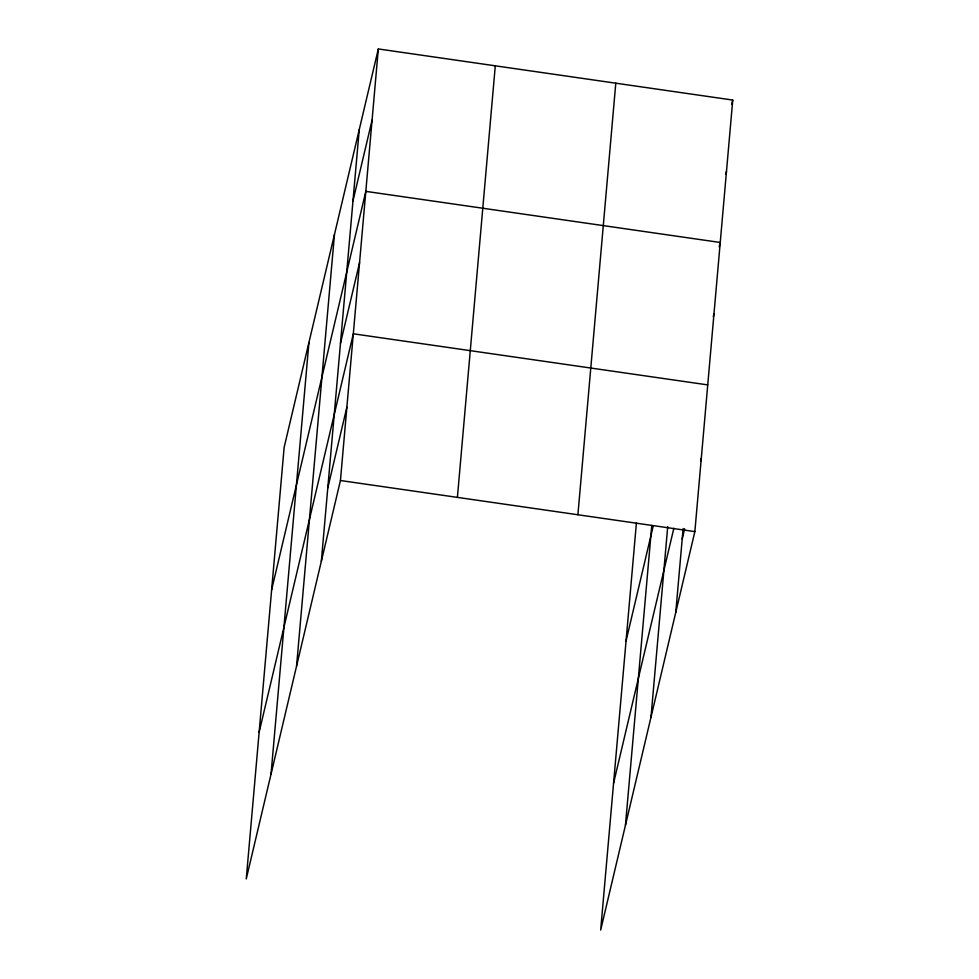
<?xml version="1.0" encoding="UTF-8"?>
<svg xmlns="http://www.w3.org/2000/svg" width="979" height="979" viewBox="0 0 979 979"><rect width="100%" height="100%" fill="white"/><g stroke="black" fill="none" stroke-linecap="round" stroke-linejoin="round"><path stroke-width="1.47" d="M271.036 774.12L308.923 342.552M296.564 666.112L334.451 234.544M321.345 561.285L359.232 129.718M378.322 48.95L284.143 447.379L246.255 878.946L340.435 480.518L378.322 48.95L732.745 100.054L694.857 531.621L600.678 930.05L636.436 522.725M457.401 497.381L495.288 65.813M577.904 514.758L615.791 83.191M625.459 825.224L651.769 525.466M650.986 717.215L667.727 526.543M675.767 612.389L683.122 528.538M352.978 200.928L372.069 120.16M271.636 589.799L365.828 191.37L720.238 242.474L719.198 246.879M340.484 343.335L359.574 262.58M259.141 732.219L353.321 333.79L707.744 384.894M327.794 487.921L346.884 407.154M731.705 104.459L732.745 100.054M725.794 174.201L726.491 171.264M626.058 640.902L653.25 525.845M713.299 316.621L713.985 313.684M613.552 783.31L673.846 528.256M682.204 539.013L684.639 528.733M700.609 461.195L701.294 458.258M340.435 480.518L694.857 531.621"/></g></svg>
